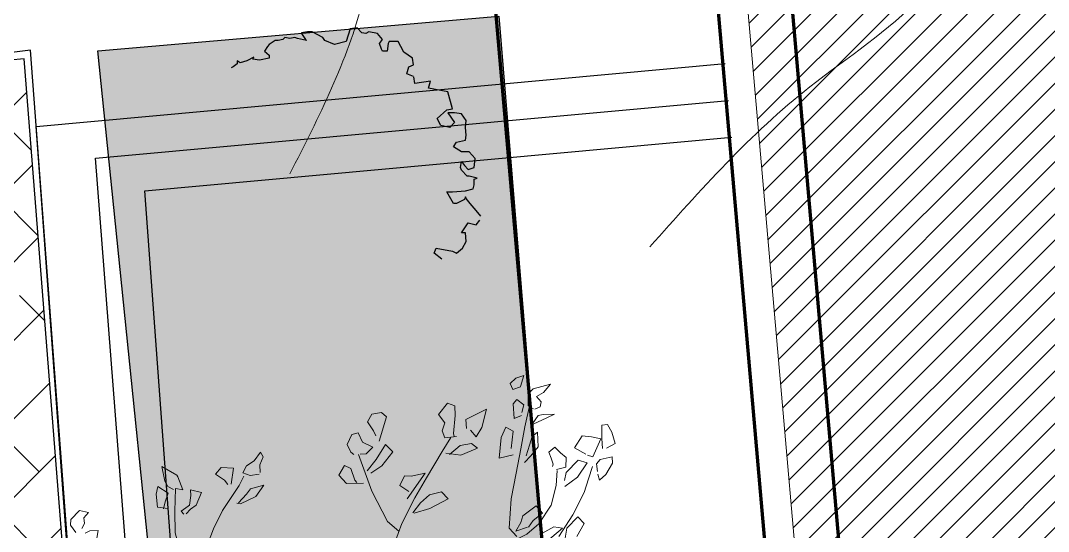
# Model space of a CAD drawing. Header units: millimetres. Extents: x 5637 to 6048, y 3385 to 3927.
# Drawn here: x 5679.5 to 5686.45, y 3680.12 to 3683.57 of the extents above; entities that cross this region are included whole.
import ezdxf

# ---------------------------------------------------------------- set-up
doc = ezdxf.new("R2010")
doc.units = ezdxf.units.MM
doc.layers.add('Contour Lines', color=253, linetype='Continuous')
doc.layers.add('dr', color=7, linetype='Continuous', lineweight=30, true_color=0x424d8a)
for name, color, linetype, lineweight in [('ground 1', 7, 'Continuous', 30), ('hatch', 253, 'Continuous', 13), ('trees new', 7, 'Continuous', 20), ('wall', 7, 'Continuous', 80)]:
    doc.layers.add(name, color=color, linetype=linetype, lineweight=lineweight)
doc.layers.add('plants1', color=7, linetype='Continuous', true_color=0x89ee5d)
pattern_1 = [(45, (2816.3681, -1263.7476), (-0.70710678, 0.70710678), [])]

# ---------------------------------------------------------------- blocks, each defined once
blk = doc.blocks.new('F1')
at = {"color": 92, "linetype": 'Continuous'}
for p, q in [((1.0334, -0.346), (1.0313, -0.3694)), ((1.0313, -0.3694), (1.0411, -0.3682)), ((1.0411, -0.3682), (1.0464, -0.3649)), ((1.0478, -0.3763), (1.0504, -0.3701)), ((1.0571, -0.3653), (1.0641, -0.3732)), ((1.0641, -0.3732), (1.0641, -0.3798)), ((1.0441, -0.3895), (1.0489, -0.3831)), ((1.0489, -0.3831), (1.0478, -0.3763)), ((1.0641, -0.3798), (1.0546, -0.391)), ((0.4823, -0.4092), (0.4838, -0.3949)), ((0.5063, -0.3905), (0.4875, -0.4086)), ((0.9247, -0.4017), (0.9296, -0.3955)), ((0.9321, -0.3951), (0.9354, -0.3986)), ((1.0546, -0.391), (1.0441, -0.3895)), ((0.4701, -0.4001), (0.4625, -0.416)), ((0.4705, -0.4231), (0.4823, -0.4092)), ((0.4875, -0.4086), (0.4978, -0.4096)), ((0.4978, -0.4096), (0.5112, -0.4009)), ((0.5225, -0.4154), (0.5273, -0.4073)), ((0.5283, -0.4073), (0.542, -0.4015)), ((0.542, -0.4015), (0.5368, -0.4119)), ((0.9131, -0.422), (0.9184, -0.4067)), ((0.9184, -0.4067), (0.9247, -0.4017)), ((0.9261, -0.4063), (0.9254, -0.4177)), ((0.9279, -0.405), (0.9261, -0.4063)), ((0.9354, -0.3986), (0.9279, -0.405)), ((0.9514, -0.4003), (0.9636, -0.4013)), ((0.9522, -0.4185), (0.9552, -0.4081)), ((0.9552, -0.4081), (0.9564, -0.3999)), ((0.9636, -0.4013), (0.9662, -0.4162)), ((0.4625, -0.416), (0.4705, -0.4231)), ((0.512, -0.4247), (0.5225, -0.4154)), ((0.5348, -0.4202), (0.5202, -0.4328)), ((0.5368, -0.4119), (0.5348, -0.4202)), ((0.6443, -0.4214), (0.6235, -0.434)), ((0.6622, -0.4144), (0.6443, -0.4214)), ((0.6557, -0.427), (0.6639, -0.415)), ((0.8407, -0.4353), (0.8492, -0.4216)), ((0.8492, -0.4216), (0.8666, -0.4119)), ((0.8691, -0.4129), (0.8604, -0.4235)), ((0.8666, -0.4119), (0.8711, -0.4123)), ((0.9264, -0.4243), (0.9131, -0.422)), ((0.9254, -0.4177), (0.9264, -0.4243)), ((0.9647, -0.4253), (0.9522, -0.4185)), ((0.9662, -0.4162), (0.9647, -0.4253)), ((0.5202, -0.4328), (0.512, -0.4247)), ((0.6235, -0.434), (0.6322, -0.4415)), ((0.646, -0.4371), (0.6557, -0.427)), ((0.6719, -0.4309), (0.6525, -0.4622)), ((0.8559, -0.4299), (0.8407, -0.4353)), ((0.8604, -0.4235), (0.8559, -0.4299)), ((0.8791, -0.434), (0.8777, -0.4529)), ((0.8872, -0.4382), (0.8831, -0.4332)), ((0.9354, -0.4235), (0.9422, -0.4384)), ((0.9437, -0.4247), (0.9354, -0.4235)), ((0.9532, -0.4262), (0.9461, -0.4233)), ((0.9572, -0.4322), (0.9532, -0.4262)), ((0.9617, -0.4493), (0.9572, -0.4322)), ((0.6322, -0.4415), (0.646, -0.4371)), ((0.6815, -0.4458), (0.6704, -0.4394)), ((0.6765, -0.4576), (0.6815, -0.4458)), ((0.724, -0.4458), (0.744, -0.444)), ((0.7344, -0.4483), (0.7319, -0.446)), ((0.744, -0.444), (0.7537, -0.4531)), ((0.8471, -0.4481), (0.8576, -0.4456)), ((0.8576, -0.4456), (0.8664, -0.4481)), ((0.8982, -0.4446), (0.8872, -0.4382)), ((0.8922, -0.4529), (0.8982, -0.4446)), ((0.9422, -0.4384), (0.9436, -0.4402)), ((0.9436, -0.4402), (0.9617, -0.4493)), ((0.4878, -0.4576), (0.4738, -0.4698)), ((0.6525, -0.4622), (0.6687, -0.4578)), ((0.6687, -0.4578), (0.6765, -0.4576)), ((0.7162, -0.458), (0.704, -0.4676)), ((0.74, -0.4618), (0.7344, -0.4483)), ((0.7537, -0.4531), (0.7479, -0.4649)), ((0.8472, -0.4589), (0.8461, -0.4498)), ((0.8627, -0.4568), (0.8539, -0.4632)), ((0.8664, -0.4481), (0.8627, -0.4568)), ((0.8777, -0.4529), (0.8922, -0.4529)), ((0.448, -0.4678), (0.4408, -0.4748)), ((0.4501, -0.4748), (0.448, -0.4678)), ((0.4738, -0.4698), (0.4636, -0.487)), ((0.4875, -0.474), (0.4887, -0.4645)), ((0.704, -0.4676), (0.6922, -0.4845)), ((0.711, -0.4742), (0.7207, -0.4603)), ((0.7479, -0.4649), (0.74, -0.4618)), ((0.8436, -0.4686), (0.8472, -0.4589)), ((0.8471, -0.474), (0.8436, -0.4686)), ((0.8539, -0.4632), (0.8471, -0.474)), ((0.4408, -0.4748), (0.4341, -0.4887)), ((0.4525, -0.4866), (0.4508, -0.4777)), ((0.4745, -0.4895), (0.4875, -0.474)), ((0.499, -0.4771), (0.4885, -0.4804)), ((0.4885, -0.4804), (0.4888, -0.4918)), ((0.5035, -0.4831), (0.5038, -0.48)), ((0.537, -0.4825), (0.5302, -0.4908)), ((0.7015, -0.4928), (0.711, -0.4742)), ((0.7234, -0.4802), (0.7162, -0.4885)), ((0.7302, -0.4794), (0.7234, -0.4802)), ((0.7412, -0.4808), (0.7379, -0.4785)), ((0.7464, -0.4897), (0.7412, -0.4808)), ((0.4341, -0.4887), (0.435, -0.4963)), ((0.435, -0.4963), (0.4485, -0.492)), ((0.4485, -0.492), (0.4525, -0.4866)), ((0.4576, -0.4945), (0.4496, -0.5162)), ((0.464, -0.4963), (0.4576, -0.4945)), ((0.4636, -0.487), (0.4745, -0.4895)), ((0.4888, -0.4918), (0.4955, -0.4966)), ((0.5062, -0.4899), (0.5035, -0.4831)), ((0.5093, -0.4968), (0.5062, -0.4899)), ((0.5302, -0.4908), (0.5225, -0.5019)), ((0.5325, -0.5032), (0.5358, -0.4905)), ((0.5508, -0.4905), (0.5673, -0.4858)), ((0.5673, -0.4858), (0.5663, -0.51)), ((0.6123, -0.486), (0.5932, -0.4955)), ((0.6302, -0.4872), (0.6123, -0.486)), ((0.6137, -0.4976), (0.6258, -0.486)), ((0.6922, -0.4845), (0.7015, -0.4928)), ((0.7162, -0.4885), (0.7285, -0.4934)), ((0.7285, -0.4934), (0.7342, -0.5042)), ((0.7415, -0.5019), (0.7464, -0.4897)), ((0.4421, -0.5059), (0.4323, -0.5119)), ((0.4486, -0.517), (0.4468, -0.505)), ((0.4798, -0.5036), (0.466, -0.4974)), ((0.4718, -0.5183), (0.4798, -0.5036)), ((0.4955, -0.4966), (0.5027, -0.503)), ((0.5027, -0.503), (0.5093, -0.4968)), ((0.5225, -0.5019), (0.5243, -0.5191)), ((0.53, -0.5137), (0.5325, -0.5032)), ((0.5528, -0.5185), (0.5537, -0.4978)), ((0.5932, -0.4955), (0.6007, -0.5007)), ((0.6007, -0.5007), (0.6137, -0.4976)), ((0.6188, -0.5075), (0.6323, -0.505)), ((0.6323, -0.505), (0.6362, -0.5131)), ((0.709, -0.4961), (0.7024, -0.5251)), ((0.7164, -0.5079), (0.7135, -0.5021)), ((0.7342, -0.5042), (0.7415, -0.5019)), ((0.4323, -0.5119), (0.4371, -0.5249)), ((0.4493, -0.5326), (0.4486, -0.517)), ((0.4496, -0.5162), (0.4606, -0.5179)), ((0.4606, -0.5179), (0.4718, -0.5183)), ((0.5243, -0.5191), (0.53, -0.5137)), ((0.5617, -0.5226), (0.5528, -0.5185)), ((0.5663, -0.51), (0.5617, -0.5226)), ((0.5898, -0.5204), (0.5957, -0.5088)), ((0.5957, -0.5088), (0.6028, -0.5162)), ((0.6077, -0.5177), (0.6093, -0.5284)), ((0.6227, -0.511), (0.6217, -0.5073)), ((0.6222, -0.532), (0.6227, -0.511)), ((0.6362, -0.5131), (0.6337, -0.5226)), ((0.7242, -0.5177), (0.7164, -0.5079)), ((0.7197, -0.527), (0.7242, -0.5177)), ((0.4371, -0.5249), (0.443, -0.5336)), ((0.53, -0.528), (0.5145, -0.5365)), ((0.525, -0.5388), (0.5313, -0.528)), ((0.5857, -0.5421), (0.5898, -0.5204)), ((0.6093, -0.5284), (0.5857, -0.5421)), ((0.6337, -0.5226), (0.6415, -0.532)), ((0.7024, -0.5251), (0.7087, -0.5297)), ((0.7087, -0.5297), (0.7197, -0.527)), ((0.443, -0.5336), (0.4493, -0.5326)), ((0.5145, -0.5365), (0.5058, -0.5417)), ((0.5058, -0.5417), (0.5192, -0.5402)), ((0.5192, -0.5402), (0.525, -0.5388)), ((0.544, -0.5409), (0.5423, -0.5502)), ((0.5527, -0.5332), (0.5443, -0.5373)), ((0.5552, -0.5502), (0.5527, -0.5332)), ((0.6232, -0.5433), (0.6222, -0.532)), ((0.6415, -0.532), (0.632, -0.546)), ((0.5232, -0.5489), (0.5222, -0.5549)), ((0.5222, -0.5549), (0.5283, -0.5609)), ((0.5292, -0.546), (0.5232, -0.5489)), ((0.5372, -0.5493), (0.5307, -0.546)), ((0.5383, -0.5632), (0.5372, -0.5493)), ((0.5423, -0.5502), (0.5512, -0.5556)), ((0.5512, -0.5556), (0.5552, -0.5502)), ((0.632, -0.546), (0.6232, -0.5433)), ((0.5202, -0.5659), (0.5127, -0.5765)), ((0.5283, -0.5609), (0.5202, -0.5659)), ((0.5327, -0.5696), (0.5383, -0.5632)), ((0.5565, -0.5672), (0.5478, -0.5709)), ((0.56, -0.5738), (0.5565, -0.5672)), ((0.5127, -0.5765), (0.5327, -0.5696)), ((0.5477, -0.5711), (0.5447, -0.5845)), ((0.5538, -0.5808), (0.56, -0.5738)), ((0.5447, -0.5845), (0.5538, -0.5808))]:
    blk.add_line(p, q, dxfattribs=at)
at = {"color": 33, "linetype": 'Continuous'}
for p, q in [((0.9039, -0.3551), (0.8963, -0.3804)), ((0.6866, -0.3653), (0.6761, -0.4013)), ((0.8963, -0.3804), (0.8871, -0.4026)), ((0.5403, -0.3953), (0.5499, -0.4046)), ((0.4909, -0.3986), (0.4762, -0.4253)), ((0.5499, -0.4046), (0.5499, -0.439)), ((0.6761, -0.4013), (0.6628, -0.4324)), ((0.8871, -0.4026), (0.8698, -0.4332)), ((0.4762, -0.4253), (0.465, -0.4522)), ((0.6628, -0.4324), (0.6506, -0.4568)), ((0.8698, -0.4332), (0.8648, -0.4444)), ((0.5499, -0.439), (0.5459, -0.4696)), ((0.465, -0.4522), (0.4609, -0.4684)), ((0.6506, -0.4568), (0.6345, -0.4891)), ((0.4609, -0.4684), (0.4573, -0.4833)), ((0.5459, -0.4696), (0.5425, -0.4984)), ((0.6345, -0.4891), (0.6255, -0.5061)), ((0.5425, -0.4984), (0.5395, -0.5243)), ((0.5395, -0.5243), (0.5355, -0.5508))]:
    blk.add_line(p, q, dxfattribs=at)
for points in [[(0.909, -0.334), (0.9311, -0.3444), (0.9407, -0.3725), (0.9429, -0.398), (0.9441, -0.4245)], [(0.5429, -0.3903), (0.5288, -0.399), (0.5156, -0.4119), (0.5023, -0.4346), (0.4981, -0.458), (0.4981, -0.4758)], [(0.6791, -0.3924), (0.693, -0.4028), (0.7137, -0.4371), (0.7322, -0.4787)]]:
    blk.add_lwpolyline(points, dxfattribs=at)
blk = doc.blocks.new('695')
at = {"layer": 'plants1'}
h = blk.add_hatch(color=256, dxfattribs=at)
h.set_gradient(color1=(75, 160, 114), color2=(211, 49, 119), rotation=225, name='INVHEMISPHERICAL')
h.paths.add_polyline_path([(2594.806, 4785.635), (2594.839, 4785.591), (2594.883, 4785.547), (2594.949, 4785.569), (2594.96, 4785.668), (2594.894, 4785.745), (2594.806, 4785.745), (2594.718, 4785.8), (2594.751, 4785.855), (2594.85, 4785.877), (2594.861, 4785.932), (2594.85, 4786.02), (2594.861, 4786.097), (2594.806, 4786.174), (2594.729, 4786.185), (2594.652, 4786.185), (2594.729, 4786.075), (2594.674, 4786.02), (2594.575, 4786.042), (2594.531, 4786.119), (2594.641, 4786.218), (2594.707, 4786.229), (2594.651, 4786.419), (2594.435, 4786.463), (2594.457, 4786.54), (2594.282, 4786.513), (2594.271, 4786.59), (2594.19, 4786.625), (2594.212, 4786.702), (2594.267, 4786.724), (2594.256, 4786.801), (2594.157, 4786.867), (2594.124, 4786.933), (2594.091, 4786.988), (2593.992, 4786.988), (2593.981, 4786.966), (2593.97, 4786.878), (2593.915, 4786.878), (2593.904, 4786.9), (2593.882, 4786.966), (2593.915, 4787.01), (2593.86, 4787.076), (2593.761, 4787.098), (2593.728, 4787.076), (2593.684, 4787.087), (2593.629, 4787.142), (2593.552, 4787.131), (2593.508, 4786.988), (2593.376, 4786.955), (2593.266, 4786.999), (2593.244, 4787.032), (2593.124, 4787.098), (2593.069, 4787.098), (2593.003, 4787.087), (2593.003, 4787.076), (2593.047, 4787.01), (2593.058, 4786.999), (2592.959, 4787.021), (2592.926, 4787.032), (2592.871, 4787.021), (2592.816, 4787.032), (2592.794, 4787.01), (2592.739, 4786.999), (2592.717, 4786.999), (2592.706, 4786.999), (2592.64, 4786.955), (2592.618, 4786.933), (2592.585, 4786.878), (2592.64, 4786.834), (2592.64, 4786.801), (2592.53, 4786.779), (2592.453, 4786.79), (2592.464, 4786.812), (2592.387, 4786.768), (2592.31, 4786.746), (2592.277, 4786.768), (2592.277, 4786.735), (2592.233, 4786.702), (2592.211, 4786.691), (2592.145, 4786.658), (2592.145, 4786.603), (2592.145, 4786.559), (2592.134, 4786.526), (2592.101, 4786.504), (2592.046, 4786.493), (2592.002, 4786.416), (2591.958, 4786.383), (2592.057, 4786.35), (2592.079, 4786.328), (2592.068, 4786.284), (2592.013, 4786.284), (2591.947, 4786.273), (2591.837, 4786.24), (2591.837, 4786.229), (2591.826, 4786.174), (2591.738, 4786.13), (2591.727, 4786.108), (2591.76, 4786.009), (2591.771, 4785.943), (2591.771, 4785.811), (2591.771, 4785.8), (2591.705, 4785.789), (2591.639, 4785.822), (2591.639, 4785.756), (2591.65, 4785.723), (2591.672, 4785.657), (2591.76, 4785.679), (2591.727, 4785.591), (2591.683, 4785.547), (2591.639, 4785.536), (2591.628, 4785.481), (2591.65, 4785.437), (2591.672, 4785.459), (2591.705, 4785.404), (2591.65, 4785.349), (2591.617, 4785.338), (2591.584, 4785.272), (2591.595, 4785.129), (2591.65, 4785.118), (2591.672, 4785.184), (2591.782, 4785.129), (2591.892, 4785.096), (2591.848, 4785.053), (2591.76, 4785.042), (2591.727, 4784.932), (2591.727, 4784.921), (2591.782, 4784.866), (2591.859, 4784.844), (2591.837, 4784.8), (2591.837, 4784.668), (2591.826, 4784.602), (2591.914, 4784.558), (2591.991, 4784.613), (2592.024, 4784.646), (2592.123, 4784.569), (2592.101, 4784.448), (2592.057, 4784.426), (2592.156, 4784.272), (2592.189, 4784.228), (2592.288, 4784.195), (2592.42, 4784.239), (2592.508, 4784.184), (2592.563, 4784.096), (2592.475, 4783.953), (2592.508, 4783.887), (2592.596, 4783.821), (2592.794, 4783.865), (2592.937, 4783.909), (2592.859, 4784.03), (2592.86, 4784.041), (2593.091, 4784.041), (2593.124, 4783.964), (2593.058, 4783.931), (2593.025, 4783.854), (2593.08, 4783.821), (2593.168, 4783.81), (2593.201, 4783.799), (2593.277, 4783.843), (2593.299, 4783.865), (2593.376, 4783.832), (2593.442, 4783.81), (2593.541, 4783.777), (2593.596, 4783.81), (2593.651, 4783.865), (2593.684, 4783.876), (2593.761, 4783.898), (2593.772, 4783.92), (2593.739, 4783.986), (2593.684, 4784.03), (2593.706, 4784.074), (2593.75, 4784.118), (2593.849, 4784.085), (2593.926, 4784.041), (2593.992, 4783.997), (2593.926, 4783.942), (2594.091, 4783.92), (2594.146, 4783.997), (2594.124, 4784.041), (2594.058, 4784.107), (2594.124, 4784.151), (2594.212, 4784.151), (2594.311, 4784.118), (2594.377, 4784.184), (2594.377, 4784.305), (2594.388, 4784.338), (2594.531, 4784.36), (2594.542, 4784.327), (2594.597, 4784.404), (2594.619, 4784.459), (2594.586, 4784.536), (2594.498, 4784.602), (2594.52, 4784.657), (2594.707, 4784.624), (2594.751, 4784.602), (2594.817, 4784.657), (2594.861, 4784.734), (2594.85, 4784.833), (2594.806, 4784.833), (2594.883, 4784.943), (2594.971, 4784.921), (2595.015, 4784.976), (2595.026, 4785.02), (2594.971, 4785.085), (2594.905, 4785.162), (2594.861, 4785.217), (2594.85, 4785.239), (2594.839, 4785.206), (2594.751, 4785.162), (2594.718, 4785.162), (2594.641, 4785.294), (2594.707, 4785.294), (2594.85, 4785.305), (2594.938, 4785.327), (2594.949, 4785.371), (2594.949, 4785.437), (2594.982, 4785.448), (2594.894, 4785.47), (2594.872, 4785.47), (2594.806, 4785.536), (2594.795, 4785.569)])
at = {"layer": 'plants1', "color": 3, "linetype": 'Continuous'}
for p, q in [((2593.552, 4787.131), (2593.508, 4786.988)), ((2593.629, 4787.142), (2593.552, 4787.131)), ((2593.684, 4787.087), (2593.629, 4787.142)), ((2592.706, 4786.999), (2592.64, 4786.955)), ((2592.717, 4786.999), (2592.706, 4786.999)), ((2592.739, 4786.999), (2592.717, 4786.999)), ((2592.794, 4787.01), (2592.739, 4786.999)), ((2592.816, 4787.032), (2592.794, 4787.01)), ((2592.871, 4787.021), (2592.816, 4787.032)), ((2592.816, 4787.032), (2592.816, 4787.032)), ((2592.926, 4787.032), (2592.871, 4787.021)), ((2592.959, 4787.021), (2592.926, 4787.032)), ((2593.058, 4786.999), (2592.959, 4787.021)), ((2593.069, 4787.098), (2593.003, 4787.087)), ((2593.003, 4787.087), (2593.003, 4787.087)), ((2593.003, 4787.087), (2593.003, 4787.076)), ((2593.003, 4787.076), (2593.047, 4787.01)), ((2593.047, 4787.01), (2593.058, 4786.999)), ((2593.124, 4787.098), (2593.069, 4787.098)), ((2593.244, 4787.032), (2593.124, 4787.098)), ((2593.266, 4786.999), (2593.244, 4787.032)), ((2593.376, 4786.955), (2593.266, 4786.999)), ((2593.728, 4787.076), (2593.684, 4787.087)), ((2593.761, 4787.098), (2593.728, 4787.076)), ((2593.86, 4787.076), (2593.761, 4787.098)), ((2593.915, 4787.01), (2593.86, 4787.076)), ((2593.882, 4786.966), (2593.915, 4787.01)), ((2592.618, 4786.933), (2592.585, 4786.878)), ((2592.585, 4786.878), (2592.64, 4786.834)), ((2592.64, 4786.955), (2592.618, 4786.933)), ((2593.508, 4786.988), (2593.376, 4786.955)), ((2593.904, 4786.9), (2593.882, 4786.966)), ((2593.915, 4786.878), (2593.904, 4786.9)), ((2593.97, 4786.878), (2593.915, 4786.878)), ((2593.981, 4786.966), (2593.97, 4786.878)), ((2593.992, 4786.988), (2593.981, 4786.966)), ((2594.091, 4786.988), (2593.992, 4786.988)), ((2594.124, 4786.933), (2594.091, 4786.988)), ((2594.157, 4786.867), (2594.124, 4786.933)), ((2592.31, 4786.746), (2592.277, 4786.768)), ((2592.277, 4786.768), (2592.277, 4786.735)), ((2592.387, 4786.768), (2592.31, 4786.746)), ((2592.464, 4786.812), (2592.387, 4786.768)), ((2592.453, 4786.79), (2592.464, 4786.812)), ((2592.53, 4786.779), (2592.453, 4786.79)), ((2592.64, 4786.801), (2592.53, 4786.779)), ((2592.64, 4786.834), (2592.64, 4786.801)), ((2594.256, 4786.801), (2594.157, 4786.867)), ((2594.267, 4786.724), (2594.256, 4786.801)), ((2592.233, 4786.702), (2592.211, 4786.691)), ((2592.277, 4786.735), (2592.233, 4786.702)), ((2594.19, 4786.625), (2594.212, 4786.702)), ((2594.212, 4786.702), (2594.267, 4786.724)), ((2594.267, 4786.592), (2594.19, 4786.625)), ((2594.282, 4786.513), (2594.271, 4786.59)), ((2594.457, 4786.54), (2594.282, 4786.513)), ((2594.435, 4786.463), (2594.457, 4786.54)), ((2594.651, 4786.419), (2594.435, 4786.463)), ((2594.707, 4786.229), (2594.651, 4786.419)), ((2594.531, 4786.119), (2594.641, 4786.218)), ((2594.641, 4786.218), (2594.707, 4786.229)), ((2594.652, 4786.185), (2594.729, 4786.075)), ((2594.729, 4786.185), (2594.652, 4786.185)), ((2594.806, 4786.174), (2594.729, 4786.185)), ((2594.575, 4786.042), (2594.531, 4786.119)), ((2594.729, 4786.075), (2594.674, 4786.02)), ((2594.861, 4786.097), (2594.806, 4786.174)), ((2594.85, 4786.02), (2594.861, 4786.097)), ((2594.674, 4786.02), (2594.575, 4786.042)), ((2594.861, 4785.932), (2594.85, 4786.02)), ((2594.718, 4785.8), (2594.751, 4785.855)), ((2594.751, 4785.855), (2594.85, 4785.877)), ((2594.85, 4785.877), (2594.861, 4785.932)), ((2594.806, 4785.745), (2594.718, 4785.8)), ((2594.894, 4785.745), (2594.806, 4785.745)), ((2594.96, 4785.668), (2594.894, 4785.745)), ((2594.795, 4785.569), (2594.806, 4785.635)), ((2594.806, 4785.635), (2594.839, 4785.591)), ((2594.949, 4785.569), (2594.96, 4785.668)), ((2594.806, 4785.536), (2594.795, 4785.569)), ((2594.872, 4785.47), (2594.806, 4785.536)), ((2594.839, 4785.591), (2594.883, 4785.547)), ((2594.883, 4785.547), (2594.949, 4785.569)), ((2594.894, 4785.47), (2594.872, 4785.47)), ((2594.982, 4785.448), (2594.894, 4785.47)), ((2594.938, 4785.327), (2594.949, 4785.371)), ((2594.949, 4785.437), (2594.982, 4785.448)), ((2594.949, 4785.371), (2594.949, 4785.437)), ((2594.718, 4785.162), (2594.641, 4785.294)), ((2594.641, 4785.294), (2594.707, 4785.294)), ((2594.707, 4785.294), (2594.85, 4785.305)), ((2594.85, 4785.305), (2594.938, 4785.327)), ((2594.751, 4785.162), (2594.718, 4785.162)), ((2594.839, 4785.206), (2594.751, 4785.162)), ((2594.85, 4785.239), (2594.839, 4785.206)), ((2594.861, 4785.217), (2594.85, 4785.239)), ((2594.905, 4785.162), (2594.861, 4785.217)), ((2594.971, 4785.085), (2594.905, 4785.162)), ((2595.026, 4785.02), (2594.971, 4785.085)), ((2594.806, 4784.833), (2594.883, 4784.943)), ((2594.883, 4784.943), (2594.971, 4784.921)), ((2594.971, 4784.921), (2595.015, 4784.976)), ((2594.85, 4784.833), (2594.806, 4784.833)), ((2594.861, 4784.734), (2594.85, 4784.833)), ((2594.817, 4784.657), (2594.861, 4784.734)), ((2594.498, 4784.602), (2594.52, 4784.657)), ((2594.586, 4784.536), (2594.498, 4784.602)), ((2594.52, 4784.657), (2594.707, 4784.624)), ((2594.707, 4784.624), (2594.751, 4784.602)), ((2594.751, 4784.602), (2594.817, 4784.657))]:
    blk.add_line(p, q, dxfattribs=at)

msp = doc.modelspace()

# ---------------------------------------------------------------- hatches: boundary and pattern name
at = {"layer": 'hatch'}
h = msp.add_hatch(dxfattribs=at)
h.set_pattern_fill('ANSI31', color=256, scale=8, style=0)
h.set_pattern_definition(pattern_1)
edge = h.paths.add_edge_path()
edge.add_line((5681.7179, 3662.7452), (5708.3799, 3664.9337))
edge.add_arc((5713.2195, 3667.1793), 5.3352, 204.89167, 275.52252)
edge.add_line((5713.7329, 3661.8689), (5818.5622, 3671.0592))
edge.add_arc((5814.8214, 3690.2341), 19.5364, 281.03916, 345.45366)
edge.add_arc((5828.9179, 3687.6126), 5.3286, 334.60443, 439.81218)
edge.add_line((5829.8604, 3692.8571), (5821.1965, 3693.9278))
edge.add_line((5821.1965, 3693.9278), (5821.1634, 3698.6264))
edge.add_line((5821.1634, 3698.6264), (5822.7514, 3698.6705))
edge.add_arc((5822.6743, 3701.4459), 2.7765, 271.58984, 361.99551)
edge.add_arc((5787.8116, 3700.2312), 37.6604, 1.99551, 27.74713)
edge.add_line((5821.1415, 3717.7648), (5815.1108, 3730.653))
edge.add_arc((5808.8373, 3727.7175), 6.9264, 25.07588, 80.91016)
edge.add_line((5809.9315, 3734.5569), (5816.8658, 3735.2084))
edge.add_line((5816.8658, 3735.2084), (5822.0859, 3738.7386))
edge.add_arc((5826.0468, 3735.4472), 5.1499, 140.27426, 208.70302)
edge.add_line((5821.5297, 3732.9738), (5832.004, 3711.4762))
edge.add_line((5832.004, 3711.4762), (5839.078, 3695.803))
edge.add_line((5839.078, 3695.803), (5843.7143, 3685.8697))
edge.add_line((5843.7143, 3685.8697), (5839.0016, 3683.4448))
edge.add_arc((5812.0279, 3691.9128), 28.2717, 321.43497, 342.57091, ccw=False)
edge.add_arc((5815.0738, 3690.7323), 25.1731, 273.7863, 319.21358, ccw=False)
edge.add_line((5816.7361, 3665.6141), (5796.1465, 3663.7943))
edge.add_line((5796.1465, 3663.7943), (5694.8352, 3654.8769))
edge.add_line((5694.8352, 3654.8769), (5688.6237, 3654.4016))
edge.add_line((5688.6237, 3654.4016), (5675.2848, 3653.3717))
edge.add_line((5675.2848, 3653.3717), (5681.7179, 3662.7452))
h = msp.add_hatch(dxfattribs=at)
h.set_pattern_fill('ANSI31', color=256, scale=8, style=0)
h.set_pattern_definition(pattern_1)
edge = h.paths.add_edge_path()
edge.add_line((5690.4031, 3726.9196), (5676.3421, 3711.333))
edge.add_arc((5689.847, 3699.1185), 18.2092, 137.87213, 181.03209)
edge.add_line((5671.6407, 3698.7905), (5672.1146, 3693.1435))
edge.add_line((5672.1146, 3693.1435), (5669.5459, 3689.9243))
edge.add_line((5669.5459, 3689.9243), (5670.2919, 3680.0146))
edge.add_line((5670.2919, 3680.0146), (5673.5816, 3675.6602))
edge.add_line((5673.5816, 3675.6602), (5675.185, 3655.9128))
edge.add_line((5675.185, 3655.9128), (5681.7045, 3662.7879))
edge.add_arc((5683.6335, 3668.6199), 6.1428, 191.69769, 251.69769, ccw=False)
edge.add_line((5677.6183, 3667.3744), (5674.986, 3697.6914))
edge.add_arc((5690.1167, 3699.0052), 15.1876, 141.45647, 184.96244, ccw=False)
edge.add_line((5678.2379, 3708.4687), (5684.4116, 3715.3496))
edge.add_arc((5694.7814, 3706.9446), 13.3483, 103.71215, 140.97411, ccw=False)
edge.add_line((5691.6173, 3719.9124), (5691.0662, 3725.3679))
edge.add_line((5691.0662, 3725.3679), (5690.4031, 3726.9196))
at = {"layer": 'hatch', "true_color": 0xcd8532}
h = msp.add_hatch(dxfattribs=at)
h.set_pattern_fill('ANSI31', color=23, style=0)
h.set_pattern_definition([(45, (2816.36809, -1263.74761), (-0.0883883476, 0.0883883476), [])])
edge = h.paths.add_edge_path()
edge.add_line((5683.1344, 3688.01), (5684.0775, 3687.5137))
edge.add_line((5684.0775, 3687.5137), (5685.1098, 3675.7141))
edge.add_line((5685.1098, 3675.7141), (5697.363, 3676.7861))
edge.add_line((5697.363, 3676.7861), (5696.6483, 3684.9549))
edge.add_line((5696.6483, 3684.9549), (5697.7439, 3685.0507))
edge.add_line((5697.7439, 3685.0507), (5696.3338, 3700.8881))
edge.add_line((5696.3338, 3700.8881), (5695.2626, 3700.7944))
edge.add_line((5695.2626, 3700.7944), (5694.8791, 3705.1776))
edge.add_line((5683.1344, 3688.01), (5682.0924, 3688.4959))
edge.add_line((5682.0924, 3688.4959), (5683.5563, 3691.6355))
edge.add_line((5683.5563, 3691.6355), (5681.7437, 3692.4807))
edge.add_line((5681.7437, 3692.4807), (5683.3429, 3695.9101))
edge.add_line((5683.3429, 3695.9101), (5683.2752, 3696.684))
edge.add_line((5683.2752, 3696.684), (5683.0146, 3699.663))
edge.add_line((5683.0146, 3699.663), (5681.0346, 3700.5863))
edge.add_line((5681.0346, 3700.5863), (5682.5802, 3703.9009))
edge.add_line((5682.5802, 3703.9009), (5695.0958, 3704.9958))
at = {"layer": 'hatch', "true_color": 0xfacfb6}
h = msp.add_hatch(dxfattribs=at)
h.set_pattern_fill('ANSI37', color=254, scale=5, style=0)
h.set_pattern_definition([(45, (2816.3681, -1263.7476), (-0.44194174, 0.44194174), []), (135, (2816.3681, -1263.7476), (-0.44194174, -0.44194174), [])])
edge = h.paths.add_edge_path()
edge.add_line((5675.9903, 3687.3652), (5682.2139, 3687.8178))
edge.add_line((5682.2139, 3687.8178), (5682.5783, 3684.1443))
edge.add_line((5682.5783, 3684.1443), (5677.713, 3683.7004))
edge.add_line((5677.713, 3683.7004), (5679.2052, 3667.4188))
edge.add_arc((5682.4561, 3667.5696), 3.2545, 182.65635, 269.1191)
edge.add_line((5682.4061, 3664.3155), (5685.2716, 3664.506))
edge.add_line((5685.2716, 3664.506), (5685.3751, 3663.1044))
edge.add_line((5685.3751, 3663.1044), (5682.4283, 3662.9207))
edge.add_arc((5682.5477, 3667.7503), 4.8311, 183.86635, 268.58378, ccw=False)
edge.add_line((5677.7276, 3667.4245), (5675.9903, 3687.3652))
at = {"layer": 'plants1'}
h = msp.add_hatch(dxfattribs=at)
h.set_pattern_fill('ANSI38', color=256, scale=3, style=0)
h.set_pattern_definition([(45, (2816.3681, -1263.7476), (-0.265165043, 0.265165043), []), (135, (2816.3681, -1263.7476), (-0.79549513, 0.265165043), [0.9375, -0.5625])])
edge = h.paths.add_edge_path()
edge.add_line((5688.9739, 3727.2138), (5690.5207, 3727.3315))
edge.add_line((5690.5207, 3727.3315), (5676.3021, 3711.6241))
edge.add_line((5676.3021, 3711.6241), (5675.701, 3710.9514))
edge.add_line((5675.701, 3710.9514), (5675.2561, 3710.4168))
edge.add_line((5675.2561, 3710.4168), (5674.8168, 3709.7597))
edge.add_arc((5690.3255, 3699.0045), 18.8731, 145.25874, 181.13921)
edge.add_line((5671.4561, 3698.6292), (5671.9442, 3693.2098))
edge.add_line((5671.9442, 3693.2098), (5669.3489, 3689.9876))
edge.add_line((5669.3489, 3689.9876), (5669.3579, 3689.874))
edge.add_line((5669.3579, 3689.874), (5668.5192, 3689.8255))
edge.add_line((5668.5192, 3689.8255), (5668.3914, 3691.8644))
edge.add_line((5668.3914, 3691.8644), (5663.259, 3691.5427))
edge.add_line((5663.259, 3691.5427), (5663.5799, 3686.3936))
edge.add_line((5663.5799, 3686.3936), (5668.7104, 3686.7639))
edge.add_line((5668.7104, 3686.7639), (5668.613, 3688.3284))
edge.add_line((5668.613, 3688.3284), (5669.4763, 3688.3816))
edge.add_line((5669.4763, 3688.3816), (5670.1454, 3679.9487))
edge.add_line((5670.1454, 3679.9487), (5673.3892, 3675.5969))
edge.add_line((5673.3892, 3675.5969), (5674.6572, 3660.4104))
edge.add_arc((5672.1658, 3660.5469), 2.4952, 284.66441, 356.86411, ccw=False)
edge.add_arc((5672.6495, 3660.6584), 2.5297, 219.08004, 273.35375, ccw=False)
edge.add_line((5670.6858, 3659.0637), (5668.7671, 3686.54))
edge.add_line((5668.7671, 3686.54), (5651.8696, 3685.3511))
edge.add_line((5651.8696, 3685.3511), (5651.9882, 3686.5842))
edge.add_line((5651.9882, 3686.5842), (5688.9739, 3727.2138))
h = msp.add_hatch(dxfattribs=at)
h.set_pattern_fill('ANSI38', color=256, scale=3, style=0)
h.set_pattern_definition([(45, (2816.3681, -1263.7476), (-0.265165043, 0.265165043), []), (135, (2816.3681, -1263.7476), (-0.79549513, 0.265165043), [0.9375, -0.5625])])
h.paths.add_polyline_path([(5679.5199, 3683.3129), (5678.8399, 3683.2499), (5679.837, 3670.7399), (5680.5076, 3670.8009)])
at = {"layer": 'trees new'}
h = msp.add_hatch(color=256, dxfattribs=at)
h.set_gradient(color1=(154, 211, 111), color2=(206, 233, 185), one_color=1, tint=0.82, name='SPHERICAL')
edge = h.paths.add_edge_path()
edge.add_line((5696.4094, 3706.8173), (5681.4337, 3705.4763))
edge.add_line((5681.4337, 3705.4763), (5678.7398, 3699.8303))
edge.add_line((5678.7398, 3699.8303), (5681.3352, 3698.6158))
edge.add_line((5681.3352, 3698.6158), (5681.6308, 3696.1867))
edge.add_line((5681.6308, 3696.1867), (5679.4294, 3691.7338))
edge.add_line((5679.4294, 3691.7338), (5681.3677, 3690.8147))
edge.add_line((5681.3677, 3690.8147), (5680.0208, 3688.123))
edge.add_line((5680.0208, 3688.123), (5678.097, 3687.9738))
edge.add_line((5678.097, 3687.9738), (5677.2176, 3697.9795))
edge.add_arc((5691.4586, 3698.8833), 14.2697, 153.05404, 183.63157, ccw=False)
edge.add_arc((5691.4945, 3698.4636), 14.4963, 135.8037, 151.63951, ccw=False)
edge.add_line((5681.1013, 3708.5693), (5687.4636, 3715.4794))
edge.add_arc((5692.3965, 3711.6834), 6.2243, 12.4112, 142.42085, ccw=False)
edge.add_line((5698.4753, 3713.0212), (5699.2753, 3707.9593))
edge.add_line((5699.2753, 3707.9593), (5700.5834, 3691.6281))
edge.add_line((5700.5834, 3691.6281), (5702.0315, 3674.3134))
edge.add_line((5702.0315, 3674.3134), (5701.2341, 3674.2488))
edge.add_line((5701.2341, 3674.2488), (5681.1039, 3672.7304))
edge.add_line((5681.1039, 3672.7304), (5680.0172, 3683.3683))
edge.add_line((5680.0172, 3683.3683), (5682.7309, 3683.6008))
edge.add_line((5682.7309, 3683.6008), (5683.5349, 3673.8272))
edge.add_line((5683.5349, 3673.8272), (5699.208, 3675.2748))
edge.add_line((5699.208, 3675.2748), (5698.4843, 3683.4025))
edge.add_line((5698.4843, 3683.4025), (5699.5698, 3683.5574))
edge.add_line((5699.5698, 3683.5574), (5697.835, 3702.7515))
edge.add_line((5697.835, 3702.7515), (5696.8528, 3702.674))
edge.add_line((5696.8528, 3702.674), (5696.4094, 3706.8173))

# ---------------------------------------------------------------- linework, layer by layer
at = {"layer": 'Contour Lines', "lineweight": 5, "ltscale": 0.5}
msp.add_spline([(5683.7525, 3682.0428), (5684.8338, 3683.1235), (5685.586, 3683.7344), (5685.9621, 3684.2513)], degree=3, dxfattribs=at)
msp.add_open_spline([(5681.8557, 3683.9266), (5681.8434, 3683.8529), (5681.7448, 3683.3729), (5681.5134, 3682.9205), (5681.3173, 3682.537)], degree=3, knots=[51.739662, 51.739662, 51.739662, 51.739662, 52.196016, 54.735923, 54.735923, 54.735923, 54.735923], dxfattribs=at)
at = {"layer": 'dr', "color": 4, "ltscale": 0.5}
msp.add_lwpolyline([(5698.9552, 3713.6932), (5702.4267, 3673.9681), (5680.8066, 3672.3036), (5680.0035, 3682.6418), (5684.2842, 3683.0322)], dxfattribs=at)
at = {"layer": 'dr', "ltscale": 0.5}
for points in [[(5680.4063, 3671.9217), (5679.6016, 3682.8561), (5684.2615, 3683.2812)], [(5681.0529, 3672.6736), (5680.3355, 3682.421), (5684.3069, 3682.7833)]]:
    msp.add_lwpolyline(points, dxfattribs=at)
at = {"layer": 'ground 1', "lineweight": 5, "ltscale": 0.5}
msp.add_spline([(5661.5306, 3696.3817), (5663.6018, 3696.3286), (5664.6374, 3695.8774), (5666.7883, 3695.5324), (5668.6205, 3696.249), (5670.7979, 3698.3458), (5674.1968, 3700.2567), (5676.1353, 3701.5572), (5678.2596, 3701.9553), (5680.3042, 3701.3449), (5681.0478, 3700.7875), (5681.7382, 3699.9117), (5683.1517, 3697.3665), (5684.2404, 3694.4735), (5684.4528, 3693.1996), (5684.775, 3689.0491), (5684.8812, 3687.377), (5685.014, 3685.7049), (5685.1999, 3685.0148), (5685.7575, 3684.4044), (5688.0146, 3683.847), (5690.3514, 3684.0063), (5693.8366, 3684.0275), (5697.8473, 3684.2993), (5700.6344, 3683.5519), (5705.5288, 3681.1738), (5707.8401, 3679.679), (5710.8991, 3678.524), (5715.1817, 3678.3201), (5717.3091, 3678.1928), (5720.477, 3678.4039), (5726.7246, 3679.3889), (5732.2513, 3680.1694), (5738.7993, 3681.2502), (5745.9479, 3682.391), (5751.566, 3683.6115), (5756.492, 3684.8124), (5760.8773, 3686.1333), (5764.9623, 3686.6737)], degree=3, dxfattribs=at)
at = {"layer": 'hatch'}
for points in [[(5683.0413, 3687.833), (5683.8878, 3687.3875), (5684.928, 3675.4974), (5697.5797, 3676.6043), (5696.865, 3684.7731), (5697.9608, 3684.8689), (5696.5153, 3701.1047), (5695.4444, 3701.011), (5695.0783, 3705.1951)], [(5683.1344, 3688.01), (5684.0775, 3687.5137), (5685.1098, 3675.7141), (5697.363, 3676.7861), (5696.6483, 3684.9549), (5697.7439, 3685.0507), (5696.3338, 3700.8881), (5695.2626, 3700.7944), (5694.8791, 3705.1776)]]:
    msp.add_lwpolyline(points, dxfattribs=at)
at = {"layer": 'hatch', "color": 255, "lineweight": 80}
msp.add_lwpolyline([(5683.2612, 3688.2819), (5682.491, 3688.641), (5683.955, 3691.7806), (5682.1424, 3692.6258), (5683.6488, 3695.8562), (5683.5741, 3696.7101), (5683.2983, 3699.8617), (5681.4333, 3700.7314), (5682.7789, 3703.6171), (5694.6238, 3704.6534), (5694.9899, 3700.4694), (5696.0615, 3700.5631), (5697.4184, 3685.3234), (5696.3233, 3685.2276), (5697.038, 3677.0588), (5685.3825, 3676.0391), (5684.369, 3687.624), (5683.2612, 3688.2819)], dxfattribs=at)
at = {"layer": 'plants1'}
for points in [[(5699.2753, 3707.9593), (5700.5834, 3691.6281), (5702.0315, 3674.3134), (5701.2341, 3674.2488), (5681.1039, 3672.7304), (5680.0172, 3683.3683), (5682.7309, 3683.6008), (5683.5349, 3673.8272), (5699.208, 3675.2748), (5698.4843, 3683.4025), (5699.5698, 3683.5574), (5697.835, 3702.7515), (5696.8528, 3702.674), (5696.4094, 3706.8173)], [(5679.5636, 3683.3717), (5678.7978, 3683.2779), (5679.837, 3670.7399), (5679.837, 3670.7399), (5679.837, 3670.7399), (5679.837, 3670.7399), (5680.5096, 3670.803), (5680.5096, 3670.803), (5679.5636, 3683.3717)]]:
    msp.add_lwpolyline(points, dxfattribs=at)
msp.add_lwpolyline([(5679.5199, 3683.3129), (5678.8399, 3683.2499), (5679.837, 3670.7399), (5680.5076, 3670.8009), (5680.5076, 3670.8009), (5680.5076, 3670.8009), (5680.5076, 3670.8009), (5680.5076, 3670.8009)], close=True, dxfattribs=at)
at = {"layer": 'wall', "lineweight": 90}
for points in [[(5681.2972, 3690.8132), (5679.4846, 3691.6584), (5681.6097, 3696.2157), (5681.4066, 3698.5371), (5678.7754, 3699.7641), (5681.4542, 3705.5088), (5696.4094, 3706.8173), (5696.8079, 3702.6361), (5697.8788, 3702.7298), (5697.8788, 3702.7298), (5697.8788, 3702.7298), (5697.8788, 3702.7298), (5697.8788, 3702.7298), (5699.5859, 3683.5054), (5698.49, 3683.4095), (5699.2047, 3675.2407), (5683.5645, 3673.8724), (5682.3359, 3687.915)], [(5695.0783, 3705.1951), (5695.4444, 3701.011), (5696.5153, 3701.1047), (5696.5632, 3700.5568), (5696.5153, 3701.1047), (5696.8888, 3697.1221), (5696.8888, 3697.1221), (5697.9608, 3684.8689), (5696.865, 3684.7731), (5697.5797, 3676.6043), (5684.928, 3675.4974), (5684.0788, 3685.2035)]]:
    msp.add_lwpolyline(points, dxfattribs=at)

# ---------------------------------------------------------------- block references
at = {"layer": 'plants1', "color": 4, "lineweight": 30, "xscale": 0.599999999999909, "yscale": 0.599999999999909, "zscale": 0.599999999999909}
msp.add_blockref('695', (4125.594, 811.2381), dxfattribs=at)
at = {"layer": 'trees new', "color": 84, "xscale": 5.759999999994611, "yscale": 5.759999999994611, "zscale": 5.759999999994611, "rotation": 176.1350928566824}
msp.add_blockref('F1', (5685.8035, 3677.6023, -5307.9444), dxfattribs=at)

doc.saveas('drawing.dxf')
